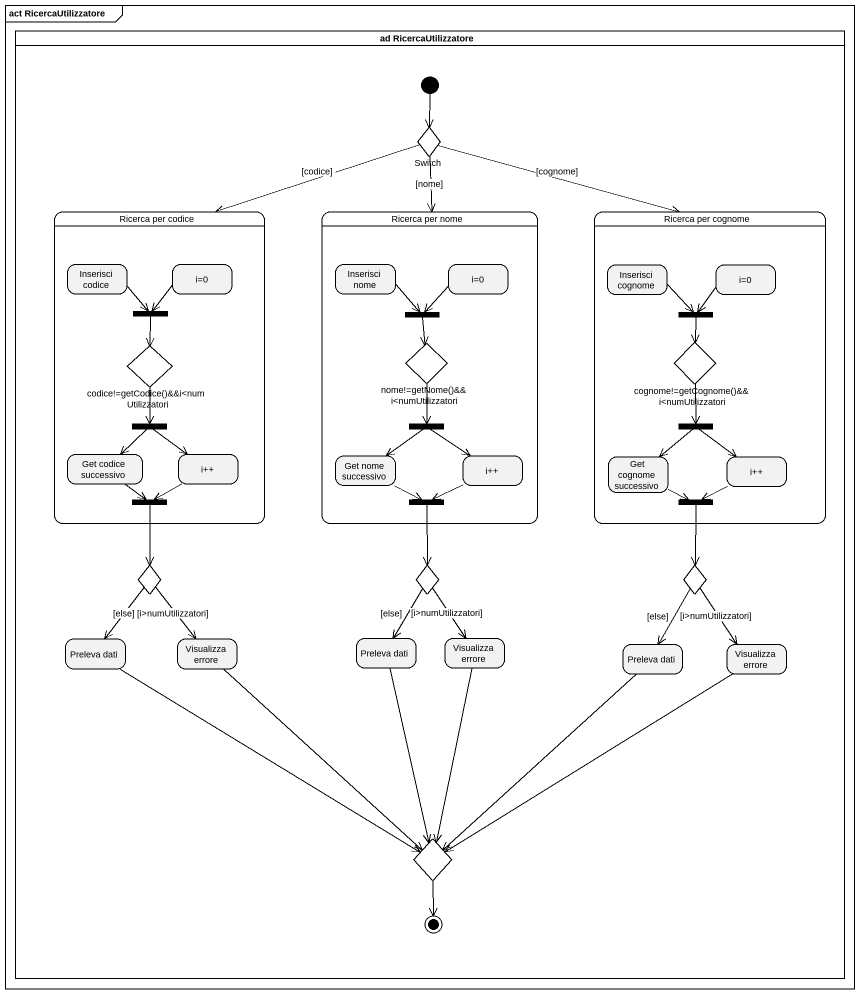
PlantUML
@startuml
mainframe act RicercaUtilizzatore
hide empty description
state "ad RicercaUtilizzatore" as ad_RicercaUtilizzatore <<partition>> {
  state Switch <<choice>>
  state "Ricerca per codice" as Ricerca_per_codice {
    state "Inserisci codice" as Inserisci_codice
    state "i=0" as i_0
    state fork1 <<join>>
    state "codice!=getCodice()&&i<numUtilizzatori" as codice_getCodice_i <<choice>>
    state fork4 <<fork>>
    state "Get codice successivo" as Get_codice_successivo
    state "i++" as i
    state fork7 <<join>>
  }
  state "Ricerca per nome" as Ricerca_per_nome {
    state "Inserisci nome" as Inserisci_nome
    state "i=0" as i_0_2
    state fork2 <<join>>
    state "nome!=getNome()&& i<numUtilizzatori" as nome_getNome_i <<choice>>
    state fork5 <<fork>>
    state "Get nome successivo" as Get_nome_successivo
    state "i++" as i_2
    state fork8 <<join>>
  }
  state "Ricerca per cognome" as Ricerca_per_cognome {
    state "Inserisci cognome" as Inserisci_cognome
    state "i=0" as i_0_3
    state fork3 <<join>>
    state "cognome!=getCognome()&& i<numUtilizzatori" as cognome_getCognome_i <<choice>>
    state fork6 <<fork>>
    state "Get cognome successivo" as Get_cognome_successivo
    state "i++" as i_3
    state fork9 <<join>>
  }
  state choice1 <<choice>>
  state choice2 <<choice>>
  state choice3 <<choice>>
  state "Preleva dati" as Preleva_dati
  state "Visualizza errore" as Visualizza_errore
  state "Preleva dati" as Preleva_dati_2
  state "Visualizza errore" as Visualizza_errore_2
  state "Preleva dati" as Preleva_dati_3
  state "Visualizza errore" as Visualizza_errore_3
  state choice4 <<choice>>
  [*] --> Switch
  choice4 --> [*]
}
Switch --> Ricerca_per_codice : [codice]
Switch --> Ricerca_per_nome : [nome]
Switch --> Ricerca_per_cognome : [cognome]
Inserisci_codice --> fork1
i_0 --> fork1
Inserisci_nome --> fork2
i_0_2 --> fork2
Inserisci_cognome -right-> fork3
i_0_3 --> fork3
fork1 --> codice_getCodice_i
fork2 --> nome_getNome_i
fork3 --> cognome_getCognome_i
codice_getCodice_i --> fork4
nome_getNome_i --> fork5
cognome_getCognome_i --> fork6
fork4 --> Get_codice_successivo
fork4 --> i
fork5 --> Get_nome_successivo
fork5 --> i_2
fork6 --> Get_cognome_successivo
fork6 --> i_3
Get_codice_successivo --> fork7
i -left-> fork7
Get_nome_successivo -right-> fork8
i_2 -left-> fork8
Get_cognome_successivo -right-> fork9
i_3 -left-> fork9
fork7 --> choice1
fork8 --> choice2
fork9 --> choice3
choice1 --> Preleva_dati : [else]
choice1 --> Visualizza_errore : [i>numUtilizzatori]
choice2 --> Preleva_dati_2 : [else]
choice2 --> Visualizza_errore_2 : [i>numUtilizzatori]
choice3 --> Preleva_dati_3 : [else]
choice3 --> Visualizza_errore_3 : [i>numUtilizzatori]
Preleva_dati --> choice4
Visualizza_errore --> choice4
Preleva_dati_2 --> choice4
Visualizza_errore_2 --> choice4
Preleva_dati_3 --> choice4
Visualizza_errore_3 --> choice4
@enduml
